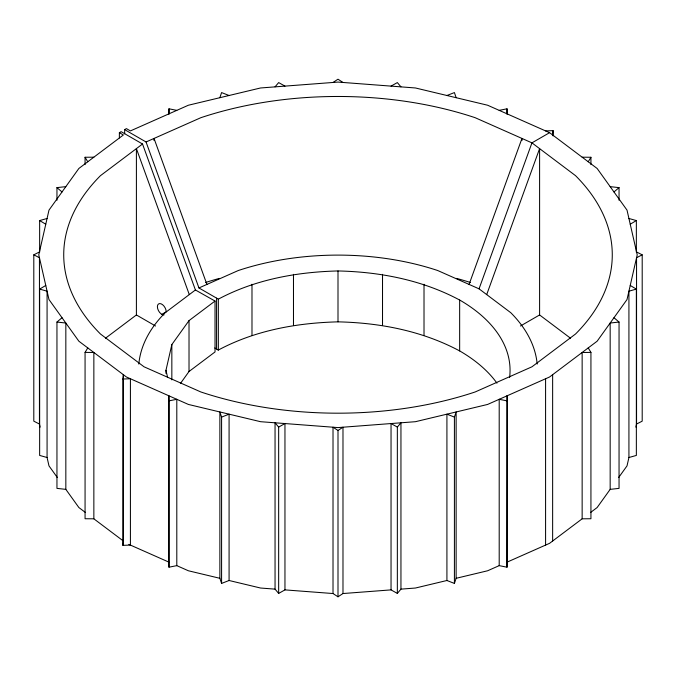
<?xml version="1.0" encoding="UTF-8"?>
<svg xmlns="http://www.w3.org/2000/svg" width="676" height="676" viewBox="0 0 676 676"><rect width="100%" height="100%" fill="white"/><g stroke="black" fill="none" stroke-linecap="round" stroke-linejoin="round"><path stroke-width="1.01" d="M168.873 113.881L168.992 108.802L176.799 110.365M507.008 567.198L507.127 395.79L507.008 567.198L499.201 565.635L487.607 570.772L456.131 578.301L454.416 583.422L446.92 580.498L415.444 588.027L400.952 589.134L397.344 593.418L391.041 589.886L342.985 593.536L338 596.798L333.014 593.536L284.959 589.886L278.656 593.418L275.048 589.134L275.048 422.796L278.656 427.088L278.656 593.418M122.897 379.025L123.362 374.681L123.362 541.011L122.897 545.355L130.417 545.084L130.417 378.754L122.897 379.025L122.897 545.355M552.638 134.989L553.103 130.645L545.583 130.916M165.975 373.389L165.975 370.271L171.839 344.566L189.018 320.61L215.027 301.04L195.415 289.987L142.526 144.013L121.139 131.659L119.373 132.682L119.373 137.946M628.925 457.508L636.353 455.43L636.353 289.1L628.925 291.179L628.925 457.508L627.015 465.874L618.717 477.442M635.854 427.131L636.555 424.046L636.555 257.717L642.2 254.835L642.2 421.165L636.555 424.046M219.869 97.699L221.584 92.578L229.08 95.502M454.416 583.422L454.416 417.092L456.131 411.963L456.131 578.301M469.076 284.419L521.965 138.445L521.965 140.549M537.183 364.068A199.479 115.165 0 0 0 510.752 312.684L479.047 288.838L531.944 142.864L549.58 132.682L597.128 168.459L627.015 210.126L637.215 254.835L627.015 299.544L597.128 341.211L549.58 376.988L487.607 404.442L415.444 421.697L338 427.587L260.556 421.697L188.393 404.442L126.42 376.988L78.872 341.211L48.985 299.544L38.785 254.835L48.985 210.126L78.872 168.459L123.362 134.989L119.373 132.682M486.703 294.592L539.6 148.619L539.6 314.957L570.519 338.22M123.362 541.011L93.854 518.813L85.066 518.737L85.066 352.407L87.77 347.903M588.23 161.767L590.934 157.271L582.146 157.187M180.424 383.486L189.018 371.504L215.027 351.942L215.027 301.04M610.166 489.365L619.047 488.376L619.047 322.046L610.166 323.035L610.166 489.365L597.128 507.541L590.655 512.408M275.048 86.866L278.656 82.582L284.959 86.114M397.344 593.418L397.344 427.088L400.952 422.796L400.952 589.134M85.345 512.408L78.872 507.541L65.834 489.365L56.953 488.376L56.953 322.046L62.023 317.72M613.977 191.95L619.047 187.632L619.047 200.265M142.526 144.013L100.471 175.659A274.279 158.353 0 0 0 100.471 334.012L144.056 366.806L200.856 391.97A274.279 158.353 0 0 0 475.143 391.97L531.944 366.806L575.529 334.012A274.279 158.353 0 0 0 575.529 175.659L531.944 142.864L475.143 117.692A274.279 158.353 0 0 0 200.856 117.692L146.05 141.977L124.663 129.631L124.663 133.84M105.481 338.22L136.4 314.957L136.4 148.619L189.297 294.592M195.415 289.987L165.248 312.684A199.479 115.165 0 0 0 138.817 364.068M588.23 347.903L590.934 352.407L590.934 518.737L582.146 518.813L549.58 543.318L507.127 562.119M333.014 82.464L338 79.202L342.985 82.464M338 596.798L338 430.46L342.985 427.207L342.985 593.536M57.283 477.442L48.985 465.874L47.075 457.508L39.647 455.43L39.647 289.1L45.774 285.458M630.226 224.212L636.353 220.57L636.353 252.156M124.663 129.631L126.42 128.609L130.417 130.916L188.393 105.228L260.556 87.973L338 82.083L415.444 87.973L487.607 105.228L549.58 132.682M161.801 314.348L166.211 311.805A6.236 3.6 60 0 0 161.04 303.803A6.236 3.6 60 0 0 157.66 308.611A6.236 3.6 60 0 0 164.006 314.94M520.444 326.009L539.6 314.957M391.041 86.114L397.344 82.582L400.952 86.866M278.656 427.088L284.959 423.548L284.959 589.886M40.146 427.131L39.445 424.046L33.8 421.165L33.8 254.835L39.445 251.954M218.095 350.168L218.34 350.041C255.114 330.403 296.654 322.9 338 321.852C380.123 322.782 422.255 330.91 459.655 350.928L459.9 351.055A172.11 99.372 0 0 1 496.953 383.157M146.05 141.977L198.947 287.951L238.265 270.535A199.479 115.165 0 0 1 437.735 270.535L479.047 288.838M198.947 287.951L218.34 299.147C255.114 279.509 296.654 271.997 338 270.949C380.123 271.887 422.255 280.008 459.655 300.034L459.9 300.152A172.11 99.372 0 0 1 509.594 377.521M446.92 95.502L454.416 92.578L456.131 97.699M221.584 417.092L229.08 414.168L229.08 580.498L221.584 583.422L219.869 578.301L219.869 411.963L221.584 417.092L221.584 583.422M39.647 252.156L39.647 220.57L47.075 218.492M499.201 110.365L507.008 108.802L507.127 113.881M176.799 565.635L168.992 567.198L168.992 400.86L176.799 399.305L176.799 565.635L188.393 570.772L219.869 578.301M56.953 200.257L56.953 187.624L65.834 186.635M85.066 164.631L85.066 157.263L93.854 157.187M590.934 352.407L582.146 352.483L582.146 518.813M85.066 352.407L93.854 352.483L93.854 518.813M275.048 589.134L260.556 588.027L229.08 580.498M56.953 322.046L65.834 323.035L65.834 489.365M610.166 186.635L619.047 187.632M507.008 400.86L499.201 399.305L499.201 565.635M628.925 218.492L636.353 220.57M39.647 289.1L47.075 291.179L47.075 457.508M454.416 417.092L446.92 414.168L446.92 580.498M128.82 544.383L168.873 562.119L168.992 567.198M636.555 251.954L642.2 254.835M33.8 254.835L39.445 257.717L39.445 424.046M397.344 427.088L391.041 423.548L391.041 589.886M214.757 347.979L218.34 350.041L218.34 299.147M136.4 314.957L155.556 326.009M630.226 285.458L636.353 289.1M39.647 220.57L45.774 224.212M338 430.46L333.014 427.207L333.014 593.536M56.953 187.624L62.023 191.95M613.977 317.72L619.047 322.046M85.066 157.263L87.77 161.767M206.924 284.419L154.035 138.445L154.035 140.549M165.975 370.271L167.614 377.47M168.992 400.86L168.873 395.79L168.873 562.119M590.934 157.271L590.934 164.64M553.103 130.645L553.103 135.91M552.638 374.681L552.638 541.011M545.583 378.754L545.583 545.084M507.008 108.802L507.008 114.067M459.655 300.034L459.655 350.928M424.013 284.258L424.013 335.152M382.523 274.338L382.523 325.232M338 270.949L338 321.852M293.477 274.338L293.477 325.232M251.987 284.258L251.987 335.152M216.573 298.133L216.573 349.027M189.018 320.61L189.018 371.504M171.839 344.566L171.839 379.878M168.992 108.802L168.992 114.067M205.631 282.475A274.279 158.353 0 0 1 219.362 278.394M456.638 278.394A274.279 158.353 0 0 1 470.369 282.475"/></g></svg>
